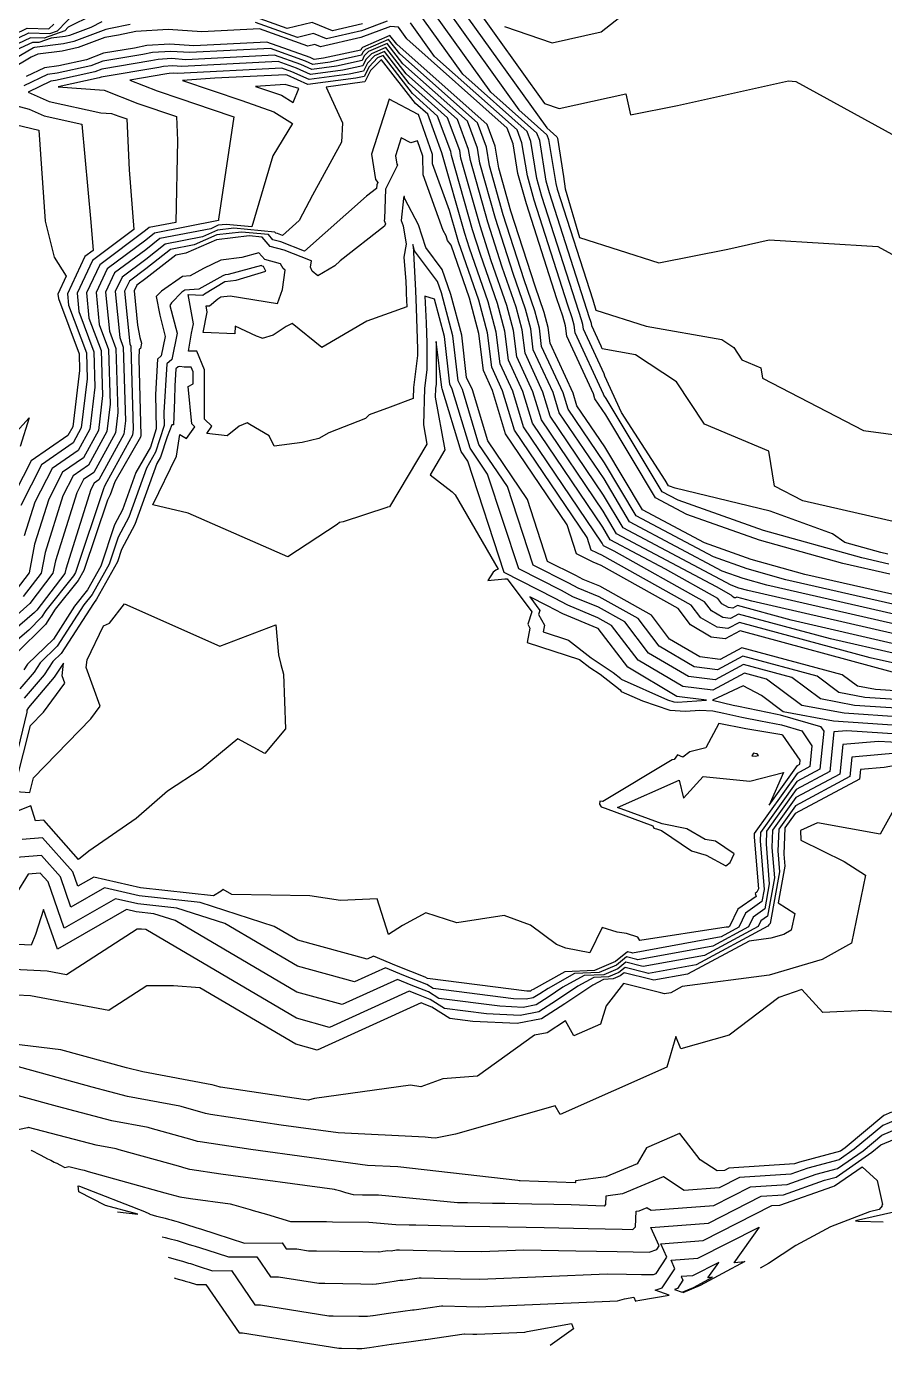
# Model space of a CAD drawing. Header units: millimetres. Extents: x 1157528 to 1158127, y 1280646 to 1281429.
# Drawn here: x 1157953 to 1158019.1, y 1280645.8 to 1280747.4 of the extents above; entities that cross this region are included whole.
import ezdxf

# ---------------------------------------------------------------- set-up
doc = ezdxf.new("R2010")
doc.units = ezdxf.units.MM
doc.layers.add('OCTUBRE', color=31, linetype='Continuous')

msp = doc.modelspace()

# ---------------------------------------------------------------- linework, layer by layer
at = {"layer": 'OCTUBRE', "flags": 128}
for points, elevation in [([(1157986.34, 1280749), (1157993.07, 1280739.62), (1157993.85, 1280738.93), (1157993.89, 1280738.81), (1157994.37, 1280735.87), (1157994.5, 1280734.93), (1157995.58, 1280731.17), (1158001.7, 1280729.24), (1158007, 1280730.29), (1158010.17, 1280731), (1158018.55, 1280730.48), (1158021.02, 1280729.13), (1158028.09, 1280726.46), (1158030.27, 1280725.61), (1158030.79, 1280725.97), (1158039.77, 1280721.71), (1158042.09, 1280722.74), (1158043.4, 1280723.73), (1158046.66, 1280727.4), (1158048.26, 1280729.03), (1158049.89, 1280731.1), (1158055.94, 1280740.9), (1158061.5, 1280751.39)], 472), ([(1157987.28, 1280749.33), (1157992.91, 1280741.48), (1157994.03, 1280741.09), (1157999.15, 1280742.23), (1157999.51, 1280740.6), (1158003.12, 1280741.32), (1158011.68, 1280743.22), (1158012.24, 1280743.18), (1158022, 1280737.82), (1158027.91, 1280735.59), (1158040.23, 1280728.38), (1158042.55, 1280724.38), (1158046.44, 1280728.76), (1158047.01, 1280729.34), (1158047.59, 1280730.08), (1158052.74, 1280738.42), (1158051.02, 1280744.03), (1158054.01, 1280748.45)], 471.5), ([(1157989.82, 1280747.41), (1157993.49, 1280746.15), (1157997.27, 1280746.98), (1158000.36, 1280749.44)], 471), ([(1157958.12, 1280748.27), (1157956.27, 1280747.34), (1157955.99, 1280747.06), (1157954.42, 1280746.51), (1157953.37, 1280746.54), (1157951.36, 1280745.59)], 473), ([(1157951.7, 1280746.18), (1157953.24, 1280746.9), (1157954.85, 1280746.85), (1157955.45, 1280747.06), (1157956.82, 1280748.51)], 472.5), ([(1157958.84, 1280747.75), (1157958.01, 1280747.33), (1157956.37, 1280746.71), (1157956.04, 1280746.63), (1157954.95, 1280746.5), (1157953.99, 1280746.16), (1157953.51, 1280746.18), (1157952.23, 1280745.57)], 473.5), ([(1157978.89, 1280747.6), (1157976.59, 1280747.07), (1157975.04, 1280747.71), (1157973.1, 1280747.24), (1157970.39, 1280748.21)], 473.5), ([(1157980.8, 1280747.81), (1157978.83, 1280747.07), (1157976.12, 1280746.45), (1157975.14, 1280746.86), (1157973.89, 1280746.56), (1157970.68, 1280747.71)], 474), ([(1158019.32, 1280706.84), (1158018.76, 1280706.96), (1158016.01, 1280707.73), (1158015.05, 1280708.41), (1158010.27, 1280710.15), (1158002.94, 1280711.91), (1158002.51, 1280712.07), (1158002.45, 1280712.09), (1158002.19, 1280712.53), (1157998.82, 1280717.72), (1157997.54, 1280720.53), (1157997.48, 1280720.69), (1157995.89, 1280724.13), (1157995.85, 1280724.5), (1157995.75, 1280724.86), (1157995.53, 1280725.49), (1157992.7, 1280734.33), (1157992.31, 1280735.71), (1157991.84, 1280738.55), (1157991.56, 1280739.33), (1157986.61, 1280743.73), (1157983.53, 1280748.01)], 473.5), ([(1158020.96, 1280709.08), (1158012.78, 1280710.93), (1158010.59, 1280712.07), (1158010.15, 1280714.75), (1158005.22, 1280716.83), (1158003.05, 1280720.08), (1157999.9, 1280722.17), (1157997.33, 1280722.63), (1157997.25, 1280722.84), (1157996.53, 1280724.39), (1157996.51, 1280724.56), (1157996.47, 1280724.72), (1157996.37, 1280725.01), (1157993.29, 1280734.62), (1157993.04, 1280735.51), (1157992.53, 1280738.64), (1157992.32, 1280739.2), (1157988.76, 1280742.36), (1157984.47, 1280748.34)], 473), ([(1157985.41, 1280748.67), (1157990.92, 1280740.99), (1157993.08, 1280739.07), (1157993.21, 1280738.72), (1157993.77, 1280735.32), (1157993.88, 1280734.9), (1157996.61, 1280726.39), (1157996.84, 1280725.59), (1158000.72, 1280724.37), (1158006.54, 1280723.33), (1158007.46, 1280722.72), (1158008.09, 1280721.77), (1158009.53, 1280721.17), (1158009.66, 1280720.38), (1158017.43, 1280716.34), (1158022.6, 1280715.66)], 472.5), ([(1157961.03, 1280747.56), (1157959.51, 1280747.24), (1157959.15, 1280747.18), (1157956.7, 1280746.24), (1157955.91, 1280746.07), (1157953.67, 1280745.79), (1157953.6, 1280745.76), (1157951.6, 1280744.58)], 474), ([(1158019.47, 1280705.3), (1158015.84, 1280706.13), (1158009.43, 1280707.91), (1158003.86, 1280709.89), (1158001.45, 1280711.17), (1157997.61, 1280717.56), (1157996.77, 1280718.79), (1157996.66, 1280719.16), (1157994.61, 1280723.6), (1157994.52, 1280724.38), (1157994.32, 1280725.13), (1157993.85, 1280726.47), (1157991.51, 1280733.77), (1157990.85, 1280736.11), (1157990.48, 1280738.38), (1157990.03, 1280739.59), (1157982.3, 1280746.46), (1157981.66, 1280747.35), (1157981.36, 1280747.38), (1157981.05, 1280747.39), (1157978.78, 1280746.55), (1157975.66, 1280745.83), (1157975.23, 1280746.01), (1157974.69, 1280745.88), (1157970.97, 1280747.21), (1157966.55, 1280746.98), (1157963.95, 1280747.17), (1157961.46, 1280747.02), (1157960.13, 1280746.74), (1157959.09, 1280746.56), (1157957.02, 1280745.78), (1157955.79, 1280745.5), (1157953.92, 1280745.27), (1157953.41, 1280745.03), (1157951.83, 1280744.09)], 474.5), ([(1157952.04, 1280746.76), (1157953.1, 1280747.27), (1157954.77, 1280747.21), (1157955.16, 1280747.58)], 472), ([(1158019.61, 1280703.76), (1158012.93, 1280705.29), (1158008.8, 1280706.44), (1158005.21, 1280707.71), (1158000.45, 1280710.25), (1157997.54, 1280715.09), (1157995.4, 1280718.25), (1157995.11, 1280719.22), (1157993.33, 1280723.07), (1157993.18, 1280724.27), (1157992.88, 1280725.41), (1157992.17, 1280727.44), (1157990.32, 1280733.2), (1157989.39, 1280736.5), (1157989.11, 1280738.21), (1157988.5, 1280739.86), (1157981.53, 1280746.05), (1157981.01, 1280746.72), (1157978.9, 1280745.79), (1157978.81, 1280745.7), (1157978.76, 1280745.59), (1157975.9, 1280744.97), (1157975.18, 1280744.87), (1157974.87, 1280745.02), (1157971.54, 1280746.2), (1157965.92, 1280745.92), (1157964.08, 1280746.05), (1157962.31, 1280745.95), (1157961.37, 1280745.74), (1157958.98, 1280745.34), (1157957.67, 1280744.85), (1157955.54, 1280744.37), (1157954.43, 1280744.23), (1157953.03, 1280743.56)], 475.5), ([(1158019.39, 1280706.07), (1158017.3, 1280706.55), (1158009.74, 1280708.65), (1158003.18, 1280710.98), (1158001.95, 1280711.63), (1157997.64, 1280718.8), (1157997.46, 1280719.06), (1157997.44, 1280719.14), (1157995.25, 1280723.86), (1157995.18, 1280724.44), (1157995.03, 1280725), (1157994.69, 1280725.98), (1157992.1, 1280734.05), (1157991.58, 1280735.91), (1157991.16, 1280738.47), (1157990.79, 1280739.46), (1157984.45, 1280745.1), (1157982.6, 1280747.68)], 474), ([(1158019.84, 1280701.45), (1158008.55, 1280704.04), (1158007.85, 1280704.24), (1158007.25, 1280704.45), (1157998.95, 1280708.87), (1157997.44, 1280711.38), (1157993.34, 1280717.44), (1157992.78, 1280719.29), (1157991.4, 1280722.28), (1157991.19, 1280724.09), (1157990.73, 1280725.82), (1157989.65, 1280728.9), (1157988.54, 1280732.35), (1157987.2, 1280737.09), (1157987.06, 1280737.95), (1157986.21, 1280740.26), (1157982.26, 1280743.77), (1157980.69, 1280745.78), (1157979.6, 1280745.3), (1157979.16, 1280744.86), (1157978.92, 1280744.37), (1157977.39, 1280744.04), (1157974.89, 1280743.71), (1157973.81, 1280744.19), (1157972.41, 1280744.7), (1157964.99, 1280744.32), (1157964.28, 1280744.37), (1157963.6, 1280744.33), (1157963.23, 1280744.25), (1157958.8, 1280743.51), (1157958.64, 1280743.45), (1157955.49, 1280742.75), (1157959.02, 1280742.51), (1157961.62, 1280741.48), (1157964.59, 1280740.49), (1157964.67, 1280738.64), (1157964.54, 1280732.34), (1157962.5, 1280731.94), (1157962.21, 1280731.72), (1157958.69, 1280729.09), (1157957.67, 1280726.92), (1157957.86, 1280724.99), (1157958.8, 1280722.49), (1157958.9, 1280719.03), (1157958.58, 1280716.35), (1157957.43, 1280714.25), (1157955.82, 1280713.15), (1157954.77, 1280711.08), (1157953.68, 1280707.6), (1157953.25, 1280705.4), (1157952.26, 1280704.11)], 477), ([(1158019.69, 1280702.99), (1158011.47, 1280704.88), (1158008.48, 1280705.71), (1158005.89, 1280706.63), (1157999.95, 1280709.79), (1157997.51, 1280713.85), (1157994.72, 1280717.98), (1157994.33, 1280719.24), (1157992.68, 1280722.8), (1157992.52, 1280724.21), (1157992.16, 1280725.55), (1157991.33, 1280727.93), (1157989.73, 1280732.92), (1157988.66, 1280736.7), (1157988.43, 1280738.12), (1157987.74, 1280739.99), (1157981.77, 1280745.29), (1157980.91, 1280746.41), (1157979.13, 1280745.63), (1157978.93, 1280745.42), (1157978.81, 1280745.19), (1157976.4, 1280744.66), (1157975.08, 1280744.49), (1157974.51, 1280744.74), (1157971.83, 1280745.7), (1157965.61, 1280745.39), (1157964.15, 1280745.49), (1157962.74, 1280745.41), (1157961.99, 1280745.25), (1157958.92, 1280744.73), (1157958, 1280744.38), (1157955.42, 1280743.81), (1157954.68, 1280743.72), (1157952.84, 1280742.83)], 476), ([(1158019.76, 1280702.22), (1158010.01, 1280704.46), (1158008.17, 1280704.97), (1158006.57, 1280705.54), (1157999.45, 1280709.33), (1157997.48, 1280712.62), (1157994.03, 1280717.71), (1157993.56, 1280719.27), (1157992.04, 1280722.54), (1157991.85, 1280724.15), (1157991.44, 1280725.68), (1157990.49, 1280728.41), (1157989.14, 1280732.63), (1157987.93, 1280736.9), (1157987.74, 1280738.04), (1157986.97, 1280740.12), (1157982.01, 1280744.53), (1157980.8, 1280746.09), (1157979.37, 1280745.47), (1157979.04, 1280745.14), (1157978.87, 1280744.78), (1157976.89, 1280744.35), (1157974.99, 1280744.1), (1157974.16, 1280744.47), (1157972.12, 1280745.2), (1157965.3, 1280744.85), (1157964.21, 1280744.93), (1157963.17, 1280744.87), (1157962.61, 1280744.75), (1157958.86, 1280744.12), (1157958.32, 1280743.92), (1157955.29, 1280743.24), (1157954.93, 1280743.2), (1157953.19, 1280742.36), (1157954.8, 1280741.64), (1157958.76, 1280740.77), (1157959.6, 1280740.72), (1157960.15, 1280740.5), (1157960.77, 1280740.29), (1157960.94, 1280736.39), (1157961.31, 1280731.79), (1157958.12, 1280729.41), (1157956.94, 1280726.89), (1157957.08, 1280725.49), (1157958.23, 1280722.4), (1157958.31, 1280719.68), (1157957.92, 1280716.45), (1157957.03, 1280714.82), (1157955.02, 1280713.43), (1157953.7, 1280710.83), (1157952.88, 1280708.24)], 476.5), ([(1158020.06, 1280699.15), (1158014.91, 1280700.33), (1158007.82, 1280702.24), (1158007.2, 1280701.9), (1158006.61, 1280701.98), (1158005.74, 1280702.49), (1158005.21, 1280703.17), (1157998.26, 1280707.06), (1157997.45, 1280707.49), (1157997.34, 1280707.68), (1157991.29, 1280716.63), (1157990.46, 1280719.37), (1157989.48, 1280721.48), (1157989.19, 1280723.91), (1157988.57, 1280726.24), (1157987.13, 1280730.36), (1157986.76, 1280731.5), (1157985.01, 1280737.68), (1157985.01, 1280737.69), (1157983.92, 1280740.65), (1157982.98, 1280741.49), (1157980.37, 1280744.85), (1157980.3, 1280744.82), (1157979.52, 1280744.03), (1157979.09, 1280743.15), (1157978.87, 1280743.11), (1157976.11, 1280742.74), (1157977.35, 1280740), (1157977.29, 1280738.52), (1157975.06, 1280734.43), (1157974.03, 1280732.48), (1157972.74, 1280731.33), (1157972.35, 1280731.48), (1157972.23, 1280731.51), (1157972.15, 1280731.6), (1157969.01, 1280731.9), (1157967.75, 1280731.75), (1157966.59, 1280731.24), (1157963.72, 1280730.68), (1157962.22, 1280729.5), (1157960.4, 1280728.14), (1157959.87, 1280727.02), (1157960.22, 1280723.49), (1157960.5, 1280722.75), (1157960.67, 1280717.09), (1157960.54, 1280716.07), (1157958.62, 1280712.55), (1157958.25, 1280712.29), (1157958, 1280711.81), (1157956.08, 1280705.68), (1157956.01, 1280705.35), (1157953.85, 1280702.53), (1157953.67, 1280702.37), (1157951.03, 1280700.08)], 478.5), ([(1158019.98, 1280699.91), (1158011.88, 1280701.77), (1158007.75, 1280702.89), (1158007.39, 1280702.69), (1158007.05, 1280702.73), (1158006.54, 1280703.03), (1158006.24, 1280703.43), (1158002.2, 1280705.69), (1157997.95, 1280707.95), (1157997.38, 1280708.91), (1157991.97, 1280716.9), (1157991.23, 1280719.34), (1157990.12, 1280721.75), (1157989.86, 1280723.97), (1157989.29, 1280726.1), (1157987.97, 1280729.87), (1157987.36, 1280731.78), (1157985.74, 1280737.49), (1157985.7, 1280737.78), (1157984.68, 1280740.52), (1157982.74, 1280742.25), (1157980.48, 1280745.16), (1157980.06, 1280744.98), (1157979.4, 1280744.3), (1157979.03, 1280743.56), (1157978.38, 1280743.42), (1157974.7, 1280742.93), (1157973.11, 1280743.65), (1157972.98, 1280743.69), (1157967.55, 1280743.42), (1157965.05, 1280743.26), (1157969.62, 1280741.7), (1157972.09, 1280740.85), (1157973.52, 1280739.95), (1157972.01, 1280737.47), (1157970.39, 1280732), (1157968.42, 1280732.19), (1157967.8, 1280732.12), (1157967.22, 1280731.86), (1157963.31, 1280731.1), (1157962.22, 1280730.24), (1157959.83, 1280728.46), (1157959.14, 1280726.99), (1157959.43, 1280723.99), (1157959.93, 1280722.66), (1157960.08, 1280717.73), (1157959.89, 1280716.17), (1157958.22, 1280713.11), (1157957.44, 1280712.58), (1157956.92, 1280711.56), (1157955.28, 1280706.32), (1157955.09, 1280705.37), (1157953.32, 1280703.06), (1157952.33, 1280702.17)], 478), ([(1158019.91, 1280700.68), (1158008.84, 1280703.22), (1158007.69, 1280703.54), (1158007.58, 1280703.48), (1158007.49, 1280703.49), (1158007.35, 1280703.58), (1158007.26, 1280703.69), (1158006.13, 1280704.32), (1157998.45, 1280708.41), (1157997.41, 1280710.15), (1157992.66, 1280717.17), (1157992.01, 1280719.32), (1157990.76, 1280722.01), (1157990.52, 1280724.03), (1157990.01, 1280725.96), (1157988.81, 1280729.39), (1157987.95, 1280732.07), (1157986.47, 1280737.29), (1157986.38, 1280737.86), (1157985.45, 1280740.39), (1157982.5, 1280743.01), (1157980.59, 1280745.47), (1157979.83, 1280745.14), (1157979.28, 1280744.58), (1157978.98, 1280743.97), (1157977.88, 1280743.73), (1157974.8, 1280743.32), (1157973.46, 1280743.92), (1157972.69, 1280744.2), (1157964.68, 1280743.79), (1157964.34, 1280743.81), (1157964.02, 1280743.79), (1157963.85, 1280743.76), (1157961.01, 1280743.28), (1157963.1, 1280742.45), (1157964.93, 1280741.85), (1157967.26, 1280741.05), (1157968.99, 1280740.45), (1157967.81, 1280732.6), (1157967.81, 1280732.48), (1157962.9, 1280731.52), (1157962.22, 1280730.98), (1157959.26, 1280728.78), (1157958.4, 1280726.95), (1157958.65, 1280724.49), (1157959.37, 1280722.58), (1157959.49, 1280718.38), (1157959.23, 1280716.26), (1157957.82, 1280713.68), (1157956.63, 1280712.86), (1157955.85, 1280711.32), (1157954.48, 1280706.96), (1157954.17, 1280705.38), (1157952.79, 1280703.58)], 477.5), ([(1157950.95, 1280741.67), (1157953.27, 1280741.04), (1157954.4, 1280740.53), (1157957.31, 1280739.9), (1157957.99, 1280732.37), (1157958.17, 1280730.19), (1157957.55, 1280729.73), (1157956.2, 1280726.86), (1157956.29, 1280725.98), (1157957.67, 1280722.32), (1157957.72, 1280720.33), (1157957.26, 1280716.54), (1157956.63, 1280715.39), (1157954.21, 1280713.72), (1157952.62, 1280710.59)], 476), ([(1158020.13, 1280698.38), (1158017.95, 1280698.88), (1158007.89, 1280701.59), (1158007, 1280701.12), (1158006.17, 1280701.22), (1158004.93, 1280701.95), (1158004.19, 1280702.92), (1157997.3, 1280706.77), (1157997.04, 1280706.88), (1157996.92, 1280706.94), (1157996.49, 1280707.16), (1157996.17, 1280708.13), (1157990.6, 1280716.36), (1157989.68, 1280719.39), (1157988.84, 1280721.22), (1157988.52, 1280723.86), (1157987.86, 1280726.37), (1157986.29, 1280730.85), (1157986.17, 1280731.21), (1157985.59, 1280733.26), (1157984.29, 1280736.85), (1157984.28, 1280737.56), (1157983.2, 1280740.64), (1157983.17, 1280740.63), (1157980.94, 1280741.81), (1157979.58, 1280737.59), (1157979.9, 1280735.63), (1157980.08, 1280735.41), (1157979.99, 1280735.24), (1157979.98, 1280734.96), (1157979.21, 1280734.35), (1157974.45, 1280730.13), (1157972.62, 1280730.85), (1157972.01, 1280731.01), (1157971.66, 1280731.41), (1157969.59, 1280731.6), (1157967.7, 1280731.38), (1157965.96, 1280730.61), (1157964.13, 1280730.25), (1157962.23, 1280728.77), (1157960.97, 1280727.82), (1157960.6, 1280727.05), (1157961.01, 1280723), (1157961.07, 1280722.84), (1157961.25, 1280716.44), (1157961.2, 1280715.98), (1157959.24, 1280712.39), (1157959.05, 1280712.06), (1157959.02, 1280711.98), (1157959.01, 1280711.95), (1157956.81, 1280705.42), (1157956.67, 1280705.17), (1157954.54, 1280702.5), (1157954.21, 1280701.99), (1157953.22, 1280701.01), (1157951.3, 1280699.35)], 479), ([(1157949.25, 1280740.57), (1157953.99, 1280739.43), (1157954.48, 1280732.44), (1157955.17, 1280729.67), (1157956.11, 1280728.2), (1157955.47, 1280726.83), (1157955.51, 1280726.48), (1157957.1, 1280722.23), (1157957.14, 1280720.97), (1157956.61, 1280716.64), (1157956.24, 1280715.95), (1157953.4, 1280714.01), (1157951.55, 1280710.35)], 475.5), ([(1158019.68, 1280697.78), (1158007.96, 1280700.94), (1158006.81, 1280700.33), (1158005.73, 1280700.46), (1158004.13, 1280701.4), (1158003.17, 1280702.66), (1157997.25, 1280705.97), (1157996.65, 1280706.22), (1157996.38, 1280706.36), (1157995.37, 1280706.87), (1157994.64, 1280709.1), (1157989.91, 1280716.09), (1157988.91, 1280719.42), (1157988.2, 1280720.96), (1157987.86, 1280723.8), (1157987.14, 1280726.51), (1157985.71, 1280730.59), (1157985.44, 1280730.94), (1157985.33, 1280731.3), (1157985.11, 1280731.72), (1157983.57, 1280735.99), (1157983.55, 1280737.43), (1157983.13, 1280738.62), (1157982.61, 1280738.46), (1157981.88, 1280738.85), (1157981.43, 1280737.46), (1157981.54, 1280736.82), (1157981.6, 1280736.75), (1157980.68, 1280734.9), (1157980.59, 1280732.61), (1157980.57, 1280732.48), (1157980.68, 1280732.23), (1157980.59, 1280732.06), (1157977.18, 1280729.4), (1157976.76, 1280729), (1157975.46, 1280728.23), (1157975.03, 1280728.59), (1157974.9, 1280728.89), (1157974.97, 1280729.39), (1157974.91, 1280729.42), (1157972.88, 1280730.21), (1157971.8, 1280730.5), (1157971.18, 1280731.21), (1157970.17, 1280731.31), (1157967.66, 1280731.01), (1157965.32, 1280729.98), (1157964.53, 1280729.83), (1157962.23, 1280728.03), (1157961.54, 1280727.51), (1157961.34, 1280727.08), (1157961.6, 1280724.44), (1157961.78, 1280723.49), (1157961.89, 1280723.05), (1157961.81, 1280722.66), (1157961.73, 1280722.59), (1157961.69, 1280721.86), (1157961.85, 1280715.95), (1157961.81, 1280715.84), (1157959.86, 1280712.41), (1157959.5, 1280711.41), (1157959.28, 1280710.99), (1157957.46, 1280705.58), (1157957.03, 1280704.81), (1157955.27, 1280702.61), (1157954.51, 1280701.43), (1157952.22, 1280699.19)], 479.5), ([(1158020.27, 1280696.31), (1158018.36, 1280696.43), (1158016.97, 1280696.69), (1158015.8, 1280697.56), (1158008.09, 1280699.64), (1158006.42, 1280698.75), (1158004.85, 1280698.94), (1158002.52, 1280700.32), (1158001.12, 1280702.15), (1157997.15, 1280704.37), (1157995.87, 1280704.9), (1157995.3, 1280705.2), (1157993.14, 1280706.29), (1157991.58, 1280711.05), (1157988.54, 1280715.55), (1157987.36, 1280719.47), (1157986.91, 1280720.43), (1157986.53, 1280723.68), (1157985.7, 1280726.79), (1157985.02, 1280728.72), (1157983.76, 1280730.42), (1157983.22, 1280732.15), (1157982.16, 1280734.16), (1157982.12, 1280734.26), (1157982.12, 1280734.33), (1157982.09, 1280734.32), (1157982.05, 1280734.24), (1157982.05, 1280734.18), (1157981.87, 1280732.48), (1157982.03, 1280732.09), (1157982.25, 1280730.66), (1157982.09, 1280729.67), (1157982.23, 1280727.79), (1157982.26, 1280727.16), (1157982.27, 1280726.88), (1157982.3, 1280725.84), (1157979.24, 1280724.76), (1157975.76, 1280722.72), (1157973.48, 1280724.57), (1157973.03, 1280724.35), (1157972.03, 1280723.68), (1157971.19, 1280723.43), (1157971.18, 1280723.45), (1157970.74, 1280723.59), (1157969.11, 1280724.36), (1157969.09, 1280723.77), (1157966.64, 1280723.87), (1157966.96, 1280725.43), (1157966.87, 1280725.93), (1157967.12, 1280725.92), (1157967.76, 1280726.46), (1157968.01, 1280726.61), (1157968.72, 1280726.69), (1157972.35, 1280726.12), (1157972.75, 1280727.19), (1157972.94, 1280728.67), (1157972.79, 1280728.79), (1157972.6, 1280729.16), (1157971.38, 1280729.48), (1157970.93, 1280730), (1157969.61, 1280729.65), (1157968, 1280729.43), (1157966.68, 1280728.8), (1157965.65, 1280728.24), (1157965.05, 1280728.19), (1157963.43, 1280727.05), (1157963.04, 1280726.64), (1157963.3, 1280725.2), (1157963.72, 1280723.57), (1157963.42, 1280722.09), (1157963.14, 1280721.84), (1157962.97, 1280719.11), (1157963.04, 1280716.47), (1157962.59, 1280715.07), (1157961.47, 1280713.11), (1157960.44, 1280710.26), (1157959.83, 1280709.09), (1157958.76, 1280705.92), (1157957.74, 1280704.09), (1157956.74, 1280702.84), (1157955.12, 1280700.32), (1157953.14, 1280698.39), (1157952.85, 1280697.95)], 480.5), ([(1158020.31, 1280695.65), (1158017.55, 1280695.82), (1158015.54, 1280696.2), (1158013.87, 1280697.46), (1158008.16, 1280699), (1158006.22, 1280697.96), (1158004.41, 1280698.19), (1158001.72, 1280699.78), (1158000.1, 1280701.89), (1157997.1, 1280703.56), (1157995.48, 1280704.24), (1157994.76, 1280704.62), (1157992.03, 1280706), (1157990.05, 1280712.03), (1157987.85, 1280715.28), (1157986.58, 1280719.49), (1157986.27, 1280720.16), (1157985.86, 1280723.62), (1157984.98, 1280726.92), (1157984.68, 1280727.79), (1157982.91, 1280730.16), (1157982.76, 1280730.64), (1157982.83, 1280730.17), (1157982.83, 1280730.12), (1157982.83, 1280730.03), (1157982.97, 1280727.1), (1157983.04, 1280725.74), (1157983.13, 1280722.61), (1157983.13, 1280722.11), (1157982.81, 1280719.65), (1157982.79, 1280718.81), (1157981.03, 1280718.14), (1157979.41, 1280717.55), (1157979.14, 1280717.26), (1157976.31, 1280716.16), (1157975.53, 1280715.72), (1157974.26, 1280715.42), (1157972.1, 1280715.15), (1157971.72, 1280715.93), (1157970.22, 1280716.8), (1157970.02, 1280716.94), (1157969.42, 1280716.68), (1157968.49, 1280715.94), (1157966.92, 1280716.12), (1157967.3, 1280716.67), (1157966.75, 1280717.23), (1157966.74, 1280717.32), (1157966.75, 1280717.33), (1157966.74, 1280721), (1157966.15, 1280722.44), (1157965.52, 1280722.45), (1157965.74, 1280723.84), (1157965.89, 1280724.55), (1157965.48, 1280726.81), (1157966.61, 1280726.74), (1157966.74, 1280726.85), (1157968.3, 1280727.8), (1157969.18, 1280727.91), (1157971.47, 1280728.59), (1157971.29, 1280728.94), (1157971.17, 1280728.97), (1157971.13, 1280729.02), (1157968.56, 1280728.35), (1157968.34, 1280728.32), (1157968.16, 1280728.24), (1157966.3, 1280727.22), (1157965.22, 1280727.13), (1157964.99, 1280726.97), (1157964.21, 1280726.16), (1157964.09, 1280725.96), (1157964.64, 1280723.83), (1157964.23, 1280721.81), (1157963.85, 1280721.46), (1157963.62, 1280717.73), (1157963.64, 1280716.73), (1157962.98, 1280714.69), (1157962.28, 1280713.46), (1157960.92, 1280709.69), (1157960.1, 1280708.14), (1157959.41, 1280706.08), (1157958.1, 1280703.73), (1157957.47, 1280702.95), (1157955.42, 1280699.77), (1157954.11, 1280698.49), (1157953.63, 1280697.76), (1157952.53, 1280696.48)], 481), ([(1158020.35, 1280694.98), (1158016.75, 1280695.22), (1158014.12, 1280695.71), (1158011.93, 1280697.35), (1158008.22, 1280698.35), (1158006.03, 1280697.17), (1158003.97, 1280697.43), (1158000.91, 1280699.23), (1157999.08, 1280701.63), (1157997.05, 1280702.76), (1157995.09, 1280703.57), (1157994.21, 1280704.04), (1157990.92, 1280705.71), (1157988.52, 1280713), (1157987.17, 1280715), (1157985.81, 1280719.52), (1157985.63, 1280719.9), (1157985.2, 1280723.56), (1157984.43, 1280726.44), (1157983.7, 1280726.68), (1157983.8, 1280724.61), (1157983.85, 1280723.07), (1157983.84, 1280721.01), (1157983.67, 1280719.61), (1157983.59, 1280716.79), (1157983.86, 1280715.3), (1157980.97, 1280710.48), (1157980.83, 1280710.45), (1157980.78, 1280710.44), (1157977.42, 1280709.32), (1157977.13, 1280709.27), (1157976.94, 1280709.12), (1157973.15, 1280706.64), (1157965.49, 1280709.99), (1157962.78, 1280710.64), (1157964.59, 1280714.37), (1157964.85, 1280716.04), (1157965.37, 1280715.72), (1157966, 1280716.62), (1157965.76, 1280716.85), (1157965.48, 1280719.72), (1157965.87, 1280719.94), (1157965.87, 1280720.85), (1157965.72, 1280721.21), (1157965.18, 1280721.22), (1157964.84, 1280721.27), (1157964.71, 1280721.23), (1157964.55, 1280721.09), (1157964.47, 1280719.79), (1157964.43, 1280718.71), (1157964.36, 1280716.78), (1157964.22, 1280716.77), (1157963.87, 1280715.85), (1157963.37, 1280714.3), (1157963.09, 1280713.81), (1157961.39, 1280709.12), (1157960.37, 1280707.19), (1157960.06, 1280706.25), (1157958.45, 1280703.37), (1157958.2, 1280703.06), (1157955.72, 1280699.21), (1157955.08, 1280698.59), (1157954.41, 1280697.57), (1157952.87, 1280695.77)], 481.5), ([(1158020.38, 1280694.32), (1158015.94, 1280694.61), (1158012.69, 1280695.21), (1158009.99, 1280697.24), (1158008.29, 1280697.7), (1158005.84, 1280696.39), (1158003.53, 1280696.67), (1158000.11, 1280698.69), (1157998.05, 1280701.37), (1157997.01, 1280701.96), (1157994.7, 1280702.91), (1157993.67, 1280703.46), (1157989.8, 1280705.42), (1157986.99, 1280713.98), (1157986.48, 1280714.73), (1157985.03, 1280719.55), (1157984.99, 1280719.64), (1157984.57, 1280723.2), (1157984.56, 1280719.9), (1157984.52, 1280719.57), (1157984.5, 1280718.9), (1157985.23, 1280714.85), (1157984.1, 1280712.95), (1157985.81, 1280711.62), (1157986.02, 1280711.4), (1157989.34, 1280705.68), (1157989.15, 1280705.61), (1157988.94, 1280705.47), (1157988.55, 1280704.81), (1157989.86, 1280704.95), (1157990.02, 1280704.94), (1157991.93, 1280702.4), (1157991.61, 1280701.46), (1157991.78, 1280701.15), (1157991.56, 1280700.05), (1157995.59, 1280698.75), (1157996.4, 1280698.13), (1157997.17, 1280697.61), (1157998.73, 1280696.42), (1157998.81, 1280696.29), (1158000.45, 1280695.56), (1158002.54, 1280694.85), (1158003.75, 1280694.78), (1158004.84, 1280694.86), (1158005.86, 1280694.81), (1158006.7, 1280694.61), (1158008.08, 1280694.32), (1158009.51, 1280694.04), (1158011.14, 1280693.72), (1158012.69, 1280693.27), (1158013.47, 1280692.12), (1158013.3, 1280690.51), (1158012.33, 1280689.99), (1158009.03, 1280685.38), (1158009.02, 1280685.09), (1158009.35, 1280681.13), (1158009.23, 1280680.87), (1158009.11, 1280680.77), (1158009.18, 1280680.54), (1158007.78, 1280679.55), (1158007.13, 1280678.22), (1158007.06, 1280678.17), (1158006.87, 1280678.17), (1158000.23, 1280677.14), (1158000.08, 1280677.41), (1157999.2, 1280677.68), (1157998.49, 1280677.79), (1157997.33, 1280678.14), (1157996.39, 1280676.21), (1157994.54, 1280676.57), (1157993.82, 1280676.83), (1157991.82, 1280678.33), (1157989.81, 1280679.07), (1157986.15, 1280678.51), (1157983.76, 1280679.27), (1157981.98, 1280678.31), (1157980.89, 1280677.61), (1157980.03, 1280680.35), (1157977.2, 1280680.21), (1157974.86, 1280680.58), (1157968.86, 1280680.69), (1157968.18, 1280681.06), (1157968.04, 1280680.95), (1157967.45, 1280680.57), (1157961.83, 1280681.19), (1157958.22, 1280682.02), (1157957, 1280681.32), (1157956.61, 1280682.42), (1157954.29, 1280685.04), (1157952.71, 1280684.9)], 482), ([(1157952.02, 1280715.95), (1157953.27, 1280717.31), (1157952.56, 1280715.11)], 474.5), ([(1157950.4, 1280688.72), (1157953.32, 1280688.53), (1157953.6, 1280689.64), (1157958, 1280694.18), (1157958.73, 1280695.16), (1157957.64, 1280698.13), (1157957.71, 1280698.72), (1157958.98, 1280701.34), (1157959.45, 1280701.53), (1157960.59, 1280703.03), (1157967.92, 1280699.76), (1157972.24, 1280701.41), (1157972.43, 1280699.11), (1157972.61, 1280698.35), (1157972.81, 1280697.61), (1157972.97, 1280693.42), (1157971.39, 1280691.53), (1157969.31, 1280692.65), (1157966.49, 1280690.32), (1157963.9, 1280688.63), (1157961.48, 1280686.53), (1157957.86, 1280684.02), (1157957.05, 1280683.37), (1157954.38, 1280686.4), (1157953.75, 1280686.34), (1157953.38, 1280687.49), (1157950, 1280686.16)], 481.5), ([(1158020.42, 1280693.65), (1158015.13, 1280694), (1158011.27, 1280694.72), (1158009.59, 1280695.98), (1158008.18, 1280696.71), (1158005.82, 1280695.62), (1158007.41, 1280695.23), (1158007.82, 1280695.15), (1158010.8, 1280694.55), (1158011.04, 1280694.5), (1158014.14, 1280693.59), (1158014.38, 1280693.24), (1158014.07, 1280690.32), (1158012.3, 1280689.37), (1158009.51, 1280685.46), (1158009.48, 1280684.82), (1158009.79, 1280681.06), (1158009.62, 1280680.14), (1158008.37, 1280679.25), (1158007.84, 1280678.16), (1158006.49, 1280677.44), (1157999.66, 1280676.18), (1157999.62, 1280676.19), (1157999.28, 1280676.28), (1157998.35, 1280675.52), (1157996.74, 1280674.85), (1157994.47, 1280674.75), (1157992.02, 1280673.39), (1157991.91, 1280673.32), (1157991.82, 1280673.26), (1157991.73, 1280673.25), (1157991.55, 1280673.25), (1157983.91, 1280674.22), (1157983.71, 1280674.34), (1157981.52, 1280675.21), (1157979.74, 1280675.93), (1157979.25, 1280675.71), (1157973.92, 1280677.16), (1157972.11, 1280678.23), (1157966.42, 1280680.06), (1157961.72, 1280680.58), (1157959.06, 1280681.19), (1157956.47, 1280679.71), (1157955.66, 1280682.03), (1157954.2, 1280683.68), (1157951.96, 1280683.49)], 482.5), ([(1158020.46, 1280692.99), (1158016.15, 1280693.27), (1158015.16, 1280693.19), (1158014.84, 1280690.13), (1158012.27, 1280688.75), (1158009.98, 1280685.55), (1158009.94, 1280684.56), (1158010.19, 1280681.51), (1158009.84, 1280679.58), (1158008.96, 1280678.95), (1158008.59, 1280678.19), (1158005.85, 1280676.72), (1158000.07, 1280675.66), (1157999.99, 1280675.68), (1157999.22, 1280675.88), (1157998.44, 1280675.24), (1157997.1, 1280674.69), (1157995.21, 1280674.6), (1157993.17, 1280673.47), (1157992.55, 1280673.06), (1157992.03, 1280672.73), (1157991.5, 1280672.63), (1157990.51, 1280672.67), (1157984.34, 1280673.45), (1157983.84, 1280673.76), (1157982.09, 1280674.46), (1157980.66, 1280675.04), (1157978.29, 1280673.96), (1157973.89, 1280675.17), (1157968.3, 1280678.45), (1157964.63, 1280679.63), (1157961.61, 1280679.97), (1157959.9, 1280680.36), (1157955.95, 1280678.1), (1157954.71, 1280681.65), (1157954.11, 1280682.33), (1157953.19, 1280682.24), (1157952.23, 1280680.72)], 483), ([(1158020.5, 1280692.33), (1158018.6, 1280692.45), (1158015.85, 1280692.22), (1158015.61, 1280689.94), (1158012.24, 1280688.13), (1158010.45, 1280685.63), (1158010.4, 1280684.3), (1158010.59, 1280681.97), (1158010.06, 1280679.01), (1158009.55, 1280678.66), (1158009.34, 1280678.22), (1158005.2, 1280676), (1158000.49, 1280675.14), (1158000.36, 1280675.17), (1157999.16, 1280675.47), (1157998.54, 1280674.97), (1157997.47, 1280674.52), (1157995.95, 1280674.46), (1157994.32, 1280673.55), (1157993.18, 1280672.8), (1157992.25, 1280672.2), (1157991.27, 1280672), (1157989.47, 1280672.09), (1157984.77, 1280672.69), (1157983.98, 1280673.19), (1157982.65, 1280673.71), (1157981.58, 1280674.14), (1157977.33, 1280672.22), (1157973.85, 1280673.17), (1157964.48, 1280678.68), (1157962.85, 1280679.2), (1157961.5, 1280679.35), (1157960.74, 1280679.53), (1157955.43, 1280676.49), (1157954.37, 1280679.53), (1157953.74, 1280677.62), (1157953.41, 1280676.8), (1157950.86, 1280676.92)], 483.5), ([(1158020.26, 1280691.56), (1158016.53, 1280691.25), (1158016.38, 1280689.75), (1158012.21, 1280687.51), (1158010.93, 1280685.71), (1158010.86, 1280684.03), (1158010.99, 1280682.42), (1158010.27, 1280678.45), (1158010.15, 1280678.36), (1158010.09, 1280678.25), (1158004.56, 1280675.28), (1158000.9, 1280674.61), (1158000.73, 1280674.65), (1157999.1, 1280675.07), (1157998.63, 1280674.69), (1157997.83, 1280674.36), (1157996.7, 1280674.31), (1157995.47, 1280673.63), (1157993.82, 1280672.54), (1157992.46, 1280671.66), (1157991.04, 1280671.38), (1157988.43, 1280671.51), (1157985.2, 1280671.92), (1157984.11, 1280672.61), (1157983.22, 1280672.96), (1157982.49, 1280673.25), (1157976.37, 1280670.47), (1157973.82, 1280671.17), (1157962.23, 1280677.99), (1157961.89, 1280678.01), (1157961.56, 1280678.01), (1157956.13, 1280674.52), (1157956.12, 1280674.51), (1157954.65, 1280674.79), (1157951.06, 1280674.96)], 484), ([(1158020.19, 1280690.66), (1158019.02, 1280690.44), (1158017.22, 1280690.29), (1158017.14, 1280689.56), (1158012.18, 1280686.9), (1158011.4, 1280685.8), (1158011.32, 1280683.77), (1158011.39, 1280682.87), (1158010.88, 1280680.04), (1158012.15, 1280679.23), (1158011.88, 1280677.93), (1158011.32, 1280677.62), (1158010.31, 1280677.32), (1158008.65, 1280677.1), (1158003.91, 1280674.57), (1158001.31, 1280674.09), (1158001.1, 1280674.14), (1157999.03, 1280674.67), (1157998.72, 1280674.42), (1157998.19, 1280674.2), (1157997.44, 1280674.16), (1157996.62, 1280673.71), (1157994.46, 1280672.27), (1157992.67, 1280671.13), (1157990.81, 1280670.76), (1157987.39, 1280670.93), (1157985.63, 1280671.15), (1157984.24, 1280672.03), (1157983.78, 1280672.21), (1157983.41, 1280672.36), (1157975.41, 1280668.73), (1157973.78, 1280669.17), (1157966.39, 1280673.52), (1157964.36, 1280673.66), (1157962.32, 1280673.65), (1157959.42, 1280671.79), (1157959.38, 1280671.77), (1157953.35, 1280672.9), (1157951.25, 1280673)], 484.5), ([(1158020.14, 1280687.86), (1158018.73, 1280685.32), (1158013.9, 1280686.2), (1158012.6, 1280685.6), (1158012.63, 1280684.87), (1158015.96, 1280683.23), (1158017.6, 1280682.18), (1158016.51, 1280676.93), (1158014.26, 1280675.69), (1158010.19, 1280674.47), (1158003.5, 1280673.6), (1158002.62, 1280673.13), (1158002.14, 1280673.04), (1158001.84, 1280673.12), (1157998.97, 1280673.85), (1157997.64, 1280672.13), (1157997.22, 1280670.72), (1157995.16, 1280669.81), (1157994.51, 1280670.96), (1157993.1, 1280670.06), (1157992.13, 1280669.87), (1157987.74, 1280666.71), (1157985.08, 1280666.52), (1157983.38, 1280665.89), (1157982.59, 1280666.03), (1157975.22, 1280665), (1157974.73, 1280664.87), (1157974.34, 1280664.92), (1157967.98, 1280665.87), (1157967.95, 1280665.88), (1157967.88, 1280665.9), (1157967.34, 1280666.05), (1157967.31, 1280666.06), (1157962, 1280667.04), (1157960.74, 1280667.37), (1157955.7, 1280668.75), (1157939.98, 1280670.64)], 485.5), ([(1158023.32, 1280671.46), (1158017.58, 1280671.76), (1158014.32, 1280671.6), (1158012.7, 1280673.37), (1158010.93, 1280672.77), (1158007.1, 1280669.87), (1158003.4, 1280668.82), (1158003.01, 1280669.78), (1158002.31, 1280667.41), (1157994.1, 1280663.78), (1157993.73, 1280664.44), (1157986.05, 1280662.27), (1157984.52, 1280661.95), (1157984.19, 1280661.98), (1157983.72, 1280662.03), (1157977.04, 1280662.36), (1157972.64, 1280662.95), (1157967.2, 1280663.76), (1157967.08, 1280663.8), (1157966.83, 1280663.86), (1157964.95, 1280664.39), (1157964.85, 1280664.41), (1157960.81, 1280665.16), (1157958.1, 1280665.87), (1157947.3, 1280668.84)], 486), ([(1158019.6, 1280663.94), (1158019, 1280663.69), (1158016.04, 1280661.22), (1158015.67, 1280660.96), (1158012.51, 1280660.1), (1158012.14, 1280659.97), (1158007.08, 1280659.65), (1158006.75, 1280659.48), (1158006.17, 1280659.44), (1158004.88, 1280660.3), (1158003.31, 1280662.3), (1158003.28, 1280662.32), (1158000.75, 1280661.21), (1158000.02, 1280659.99), (1157997.62, 1280658.98), (1157995.29, 1280658.67), (1157995.29, 1280658.55), (1157995.27, 1280658.52), (1157991.02, 1280658.68), (1157991.01, 1280658.68), (1157991, 1280658.68), (1157990.98, 1280658.68), (1157990.98, 1280658.68), (1157990.96, 1280658.68), (1157990.96, 1280658.68), (1157990.96, 1280658.68), (1157990.96, 1280658.68), (1157990.96, 1280658.68), (1157990.84, 1280658.69), (1157981.61, 1280659.75), (1157979.28, 1280659.86), (1157970.31, 1280661.07), (1157966.41, 1280661.66), (1157966.21, 1280661.71), (1157965.79, 1280661.83), (1157962.56, 1280662.73), (1157962.4, 1280662.77), (1157959.61, 1280663.29), (1157955.45, 1280664.38), (1157950.25, 1280665.8)], 486.5), ([(1158020.38, 1280663.55), (1158018.92, 1280662.94), (1158016.73, 1280661.1), (1158015.56, 1280660.29), (1158013.15, 1280659.64), (1158011.86, 1280659.18), (1158007.91, 1280658.93), (1158006.34, 1280658.13), (1158003.64, 1280657.92), (1158002.06, 1280658.98), (1158002.04, 1280658.99), (1157998.91, 1280657.67), (1157997.62, 1280657.5), (1157997.6, 1280656.85), (1157997.48, 1280656.73), (1157994.95, 1280656.82), (1157993.63, 1280656.85), (1157991.93, 1280656.88), (1157989.84, 1280656.92), (1157988.89, 1280656.94), (1157986.97, 1280656.98), (1157986.87, 1280656.98), (1157986.75, 1280656.98), (1157986.73, 1280656.98), (1157986.21, 1280656.99), (1157980.13, 1280657.57), (1157979.24, 1280657.58), (1157979.1, 1280657.58), (1157978.91, 1280657.58), (1157978.21, 1280657.59), (1157977.63, 1280657.76), (1157977.3, 1280657.85), (1157977.23, 1280657.87), (1157976.83, 1280657.99), (1157976.74, 1280658.02), (1157967.99, 1280659.19), (1157965.62, 1280659.55), (1157965.33, 1280659.63), (1157964.74, 1280659.79), (1157960.18, 1280661.06), (1157959.94, 1280661.13), (1157958.41, 1280661.41), (1157953.21, 1280662.78), (1157953.18, 1280662.77), (1157953.17, 1280662.77), (1157953.17, 1280662.77), (1157953.15, 1280662.76), (1157953.12, 1280662.76), (1157951.42, 1280662.39)], 487), ([(1157953.46, 1280660.99), (1157953.45, 1280661), (1157953.41, 1280661.02), (1157954.1, 1280660.67), (1157954.44, 1280660.5), (1157954.68, 1280660.37), (1157954.92, 1280660.25), (1157955.18, 1280660.12), (1157955.31, 1280660.05), (1157955.38, 1280660.02), (1157955.61, 1280659.9), (1157955.99, 1280659.71), (1157956.31, 1280659.78), (1157957.22, 1280659.54), (1157957.48, 1280659.49), (1157957.79, 1280659.4), (1157963.7, 1280657.76), (1157964.46, 1280657.55), (1157964.84, 1280657.44), (1157965.66, 1280657.32), (1157968.72, 1280656.91), (1157969, 1280656.82), (1157970.26, 1280656.46), (1157970.49, 1280656.39), (1157971.51, 1280656.1), (1157973.35, 1280655.56), (1157975.53, 1280655.54), (1157976.14, 1280655.54), (1157976.59, 1280655.53), (1157979.38, 1280655.5), (1157981.46, 1280655.31), (1157982.5, 1280655.29), (1157982.53, 1280655.29), (1157982.79, 1280655.28), (1157982.99, 1280655.28), (1157986.8, 1280655.2), (1157988.69, 1280655.17), (1157992.87, 1280655.09), (1157996.25, 1280655.02), (1157998.87, 1280654.97), (1157999.69, 1280654.94), (1157999.91, 1280655.15), (1157999.94, 1280656.33), (1158000.19, 1280656.36), (1158000.8, 1280656.62), (1158000.8, 1280656.61), (1158001.11, 1280656.41), (1158005.93, 1280656.78), (1158008.74, 1280658.21), (1158011.57, 1280658.39), (1158013.79, 1280659.18), (1158015.45, 1280659.63), (1158017.41, 1280660.99), (1158018.84, 1280662.18), (1158021.16, 1280663.15)], 487.5), ([(1157960.06, 1280656.29), (1157961.61, 1280656.12), (1157959.12, 1280656.77), (1157957.09, 1280657.84), (1157957.04, 1280658.28), (1157957.12, 1280658.26), (1157962.13, 1280656.32), (1157962.52, 1280656.13), (1157962.54, 1280656.12), (1157963.06, 1280655.96), (1157963.17, 1280655.93), (1157963.73, 1280655.81), (1157963.98, 1280655.73), (1157964.19, 1280655.67), (1157964.43, 1280655.6), (1157964.53, 1280655.58), (1157964.73, 1280655.53), (1157966.08, 1280655.09), (1157966.16, 1280655.07), (1157966.43, 1280654.99), (1157967.61, 1280654.6), (1157969.82, 1280653.89), (1157972.73, 1280653.9), (1157973.04, 1280653.46), (1157973.84, 1280653.45), (1157974.75, 1280653.3), (1157975.35, 1280653.29), (1157978.92, 1280653.24), (1157980.11, 1280653.21), (1157980.19, 1280653.23), (1157980.23, 1280653.22), (1157980.46, 1280653.26), (1157980.46, 1280653.26), (1157980.67, 1280653.29), (1157980.82, 1280653.31), (1157981.1, 1280653.3), (1157981.51, 1280653.36), (1157981.74, 1280653.36), (1157985.97, 1280653.28), (1157988.05, 1280653.23), (1157991.3, 1280653.37), (1157995.3, 1280653.3), (1157998.49, 1280653.23), (1158000.94, 1280653.19), (1158001.53, 1280653.4), (1158001.72, 1280653.69), (1158001.09, 1280655.09), (1158005.52, 1280655.43), (1158009.57, 1280657.49), (1158011.29, 1280657.6), (1158014.43, 1280658.72), (1158015.34, 1280658.96), (1158018.09, 1280660.88), (1158018.76, 1280661.43), (1158021.93, 1280662.76)], 488), ([(1157963.48, 1280654.38), (1157963.71, 1280654.32), (1157964.01, 1280654.25), (1157964.64, 1280654.09), (1157965.57, 1280653.79), (1157965.84, 1280653.71), (1157966.04, 1280653.65), (1157966.93, 1280653.36), (1157968.59, 1280652.83), (1157970.78, 1280652.83), (1157971.83, 1280651.3), (1157972.45, 1280651.29), (1157975.53, 1280650.81), (1157976, 1280650.8), (1157978.77, 1280650.76), (1157979.69, 1280650.74), (1157979.94, 1280650.77), (1157979.97, 1280650.77), (1157980.68, 1280650.87), (1157980.68, 1280650.87), (1157981.33, 1280650.97), (1157981.78, 1280651.03), (1157981.99, 1280651.03), (1157983.25, 1280651.21), (1157983.41, 1280651.21), (1157986.44, 1280651.15), (1157987.93, 1280651.12), (1157997.72, 1280651.53), (1157999.2, 1280651.51), (1158000.37, 1280651.48), (1158001.28, 1280651.47), (1158001.49, 1280651.54), (1158002.32, 1280652.8), (1158001.86, 1280653.83), (1158005.11, 1280654.08), (1158010.4, 1280656.77), (1158011, 1280656.81), (1158015.07, 1280658.25), (1158015.22, 1280658.29), (1158017.34, 1280659.76), (1158018.5, 1280658.71), (1158018.9, 1280656.85), (1158018.84, 1280656.8), (1158018.87, 1280656.76), (1158018.65, 1280656.46), (1158017.9, 1280656.29), (1158014.9, 1280655.15), (1158012.23, 1280653.71), (1158010.12, 1280652.32), (1158009.49, 1280651.97)], 488.5), ([(1158021.13, 1280656.57), (1158016.83, 1280655.59), (1158017.04, 1280655.58), (1158018.96, 1280655.51)], 488), ([(1157963.94, 1280652.8), (1157964.56, 1280652.64), (1157965.06, 1280652.49), (1157965.52, 1280652.35), (1157965.66, 1280652.31), (1157966.25, 1280652.12), (1157967.36, 1280651.76), (1157968.82, 1280651.77), (1157970.62, 1280649.14), (1157971.06, 1280649.14), (1157976.31, 1280648.31), (1157976.64, 1280648.3), (1157978.62, 1280648.27), (1157979.28, 1280648.26), (1157979.69, 1280648.32), (1157979.71, 1280648.32), (1157980.89, 1280648.49), (1157980.9, 1280648.49), (1157981.99, 1280648.65), (1157982.75, 1280648.76), (1157982.88, 1280648.75), (1157984.98, 1280649.06), (1157985.08, 1280649.06), (1157986.91, 1280649.02), (1157987.81, 1280649), (1157998.51, 1280649.46), (1157999.05, 1280649.6), (1157999.76, 1280649.73), (1157999.89, 1280649.43), (1157999.96, 1280649.44), (1158000.24, 1280649.49), (1158002.48, 1280649.88), (1158001.42, 1280650.28), (1158001.96, 1280650.44), (1158002.93, 1280651.92), (1158002.64, 1280652.57), (1158004.7, 1280652.73), (1158009.42, 1280655.12), (1158007.46, 1280652.38), (1158007.48, 1280652.39), (1158007.49, 1280652.39), (1158007.52, 1280652.39), (1158008.31, 1280652.47), (1158004.87, 1280650.62), (1158003.55, 1280650.06)], 489), ([(1157964.41, 1280651.22), (1157964.48, 1280651.2), (1157964.54, 1280651.18), (1157965.2, 1280650.99), (1157965.27, 1280650.97), (1157965.57, 1280650.88), (1157966.13, 1280650.7), (1157966.86, 1280650.7), (1157969.4, 1280646.99), (1157969.67, 1280646.98), (1157977.09, 1280645.81), (1157977.29, 1280645.81), (1157978.47, 1280645.79), (1157978.86, 1280645.78), (1157979.43, 1280645.87), (1157979.45, 1280645.87), (1157981.11, 1280646.11), (1157981.12, 1280646.11), (1157982.65, 1280646.33), (1157983.71, 1280646.48), (1157983.77, 1280646.48), (1157986.71, 1280646.91), (1157986.75, 1280646.91), (1157987.38, 1280646.89), (1157987.69, 1280646.89), (1157991.38, 1280647.04), (1157991.56, 1280647.09), (1157994.98, 1280647.7), (1157995.14, 1280647.31), (1157993.33, 1280646.02)], 489.5)]:
    msp.add_lwpolyline(points, dxfattribs=dict(at, elevation=elevation))
for points, elevation in [([(1157971.98, 1280742.35), (1157972.68, 1280742.11), (1157973.56, 1280741.55), (1157973.99, 1280742.63), (1157972.96, 1280742.94), (1157970.67, 1280742.8), (1157971.98, 1280742.35)], 478.5), ([(1158003.14, 1280695.47), (1158005.35, 1280695.63), (1158003.09, 1280695.91), (1157999.3, 1280698.15), (1157997.03, 1280701.12), (1157996.96, 1280701.16), (1157994.31, 1280702.25), (1157993.13, 1280702.88), (1157991.77, 1280703.57), (1157992.55, 1280702.52), (1157992.45, 1280702.21), (1157992.89, 1280701.39), (1157992.79, 1280700.86), (1157994.74, 1280700.23), (1157996.5, 1280698.88), (1157998.19, 1280697.74), (1157998.78, 1280697.29), (1157998.81, 1280697.24), (1158002.37, 1280695.65), (1158002.86, 1280695.49), (1158003.14, 1280695.47)], 482.5), ([(1157951.88, 1280689.71), (1157951.69, 1280689.47), (1157952.29, 1280689.43), (1157953.36, 1280693.68), (1157954.36, 1280694.7), (1157956.01, 1280696.92), (1157955.8, 1280697.48), (1157955.91, 1280698.47), (1157955.18, 1280697.38), (1157953.2, 1280695.06), (1157953.08, 1280694.84), (1157953.08, 1280694.69), (1157951.88, 1280689.71)], 482), ([(1158001.23, 1280685.96), (1158001.32, 1280685.79), (1158001.52, 1280685.73), (1158001.9, 1280685.6), (1158004.22, 1280684.03), (1158005.33, 1280683.71), (1158006.86, 1280682.89), (1158007.19, 1280683.14), (1158007.49, 1280683.82), (1158006.05, 1280684.77), (1158005.27, 1280684.91), (1158003.84, 1280685.73), (1158001.96, 1280686.12), (1157998.52, 1280687.38), (1158003.26, 1280689.48), (1158003.59, 1280688.08), (1158005.11, 1280689.75), (1158008.69, 1280689.39), (1158011.29, 1280690.06), (1158010.17, 1280687.55), (1158012.35, 1280690.61), (1158012.53, 1280690.7), (1158012.56, 1280691), (1158011.24, 1280692.94), (1158011.23, 1280692.94), (1158011.16, 1280692.96), (1158008.38, 1280693.42), (1158006.32, 1280693.83), (1158005.3, 1280691.95), (1158004.08, 1280691.65), (1158003.53, 1280691.25), (1158003.12, 1280691.43), (1158002.88, 1280691.05), (1158002.71, 1280691.03), (1157997.39, 1280687.82), (1157997.35, 1280687.82), (1157997.16, 1280687.85), (1157997.13, 1280687.62), (1157997.27, 1280687.41), (1157997.56, 1280687.31), (1158001.23, 1280685.96)], 481.5), ([(1158009.25, 1280691.5), (1158009.09, 1280691.53), (1158008.98, 1280691.55), (1158008.86, 1280691.33), (1158009.11, 1280691.31), (1158009.36, 1280691.37), (1158009.25, 1280691.5)], 481), ([(1158004.29, 1280651.38), (1158003.41, 1280651.31), (1158003.53, 1280651.03), (1158003.12, 1280650.4), (1158002.89, 1280650.33), (1158003.48, 1280650.11), (1158004.36, 1280650.48), (1158005.83, 1280651.27), (1158005.49, 1280651.23), (1158005.48, 1280651.23), (1158005.47, 1280651.23), (1158005.47, 1280651.23), (1158006.3, 1280652.4), (1158004.29, 1280651.38)], 489.5)]:
    msp.add_lwpolyline(points, close=True, dxfattribs=dict(at, elevation=elevation))

doc.saveas('drawing.dxf')
